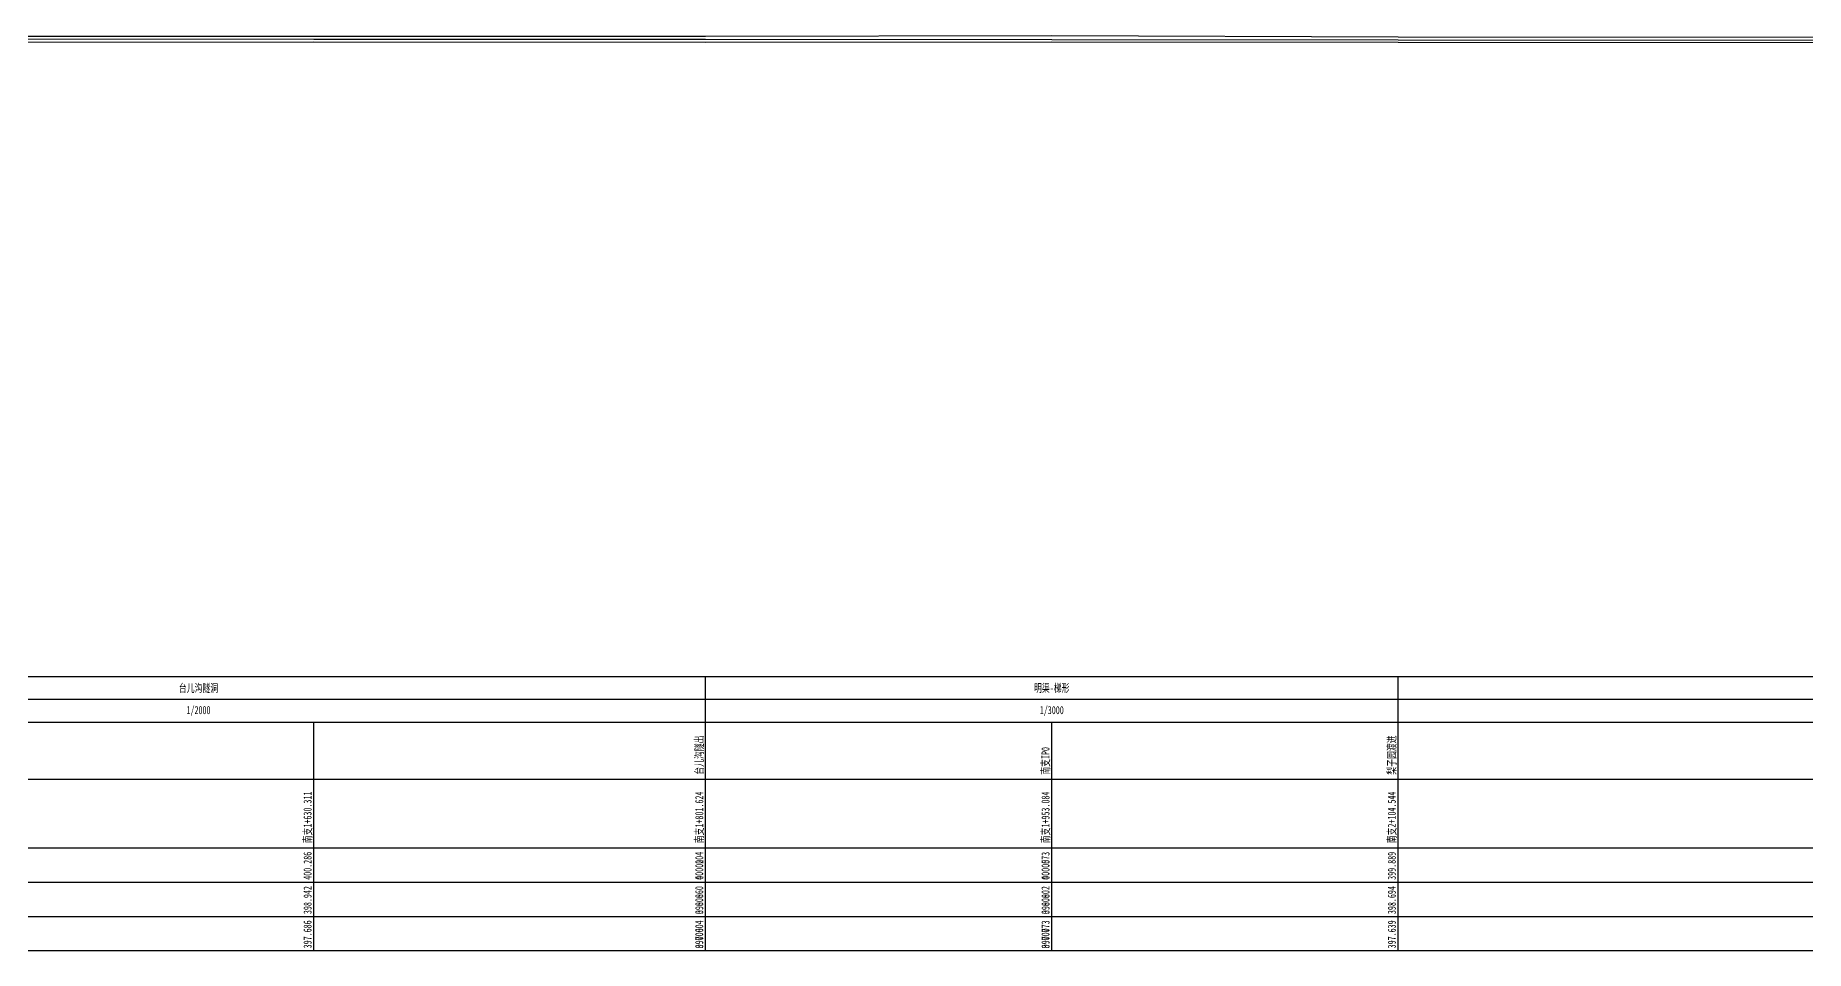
# Model space of a CAD drawing. Header units: metres. Extents: x -40 to 3057, y -560 to 402.
# Drawn here: x 1509 to 2283, y 0 to 401 of the extents above; entities that cross this region are included whole.
import ezdxf
from ezdxf.enums import TextEntityAlignment as Align

# ---------------------------------------------------------------- set-up
doc = ezdxf.new("R2010")
doc.units = ezdxf.units.M
for name, color, linetype in [('纵断面_文字标注', 7, 'Continuous'), ('纵断面_渠底高程线', 3, 'Continuous'), ('纵断面_渠顶高程线', 1, 'Continuous'), ('纵断面_表格线框', 7, 'Continuous'), ('纵断面_设计水位线', 5, 'Continuous')]:
    doc.layers.add(name, color=color, linetype=linetype)
doc.styles.get("Standard").update_dxf_attribs({"font": '', "width": 0.7})
doc.styles.get('Standard').set_extended_font_data('仿宋')

msp = doc.modelspace()

# ---------------------------------------------------------------- linework, layer by layer
at = {"layer": '纵断面_渠底高程线'}
msp.add_lwpolyline([(1358.11, 397.66), (1630.31, 397.69), (1801.62, 397.6), (1953.08, 397.77), (2104.54, 397.64), (2551.33, 397.34), (2569.5, 397.35), (2587.66, 397.28), (2636.52, 397.26), (2683.5, 397.29), (2730.48, 396.97), (2892.14, 396.87), (2958.07, 396.28), (3057.06, 396.25)], dxfattribs=at)
at = {"layer": '纵断面_渠顶高程线'}
msp.add_lwpolyline([(1358.11, 400.26), (1630.31, 400.29), (1801.62, 400.2), (1953.08, 400.57), (2104.54, 399.89), (2551.33, 399.59), (2569.5, 400.15), (2587.66, 399.78), (2636.52, 399.76), (2683.5, 400.09), (2730.48, 398.98), (2892.14, 398.88), (2958.07, 399.16), (3057.06, 399.12)], dxfattribs=at)
at = {"layer": '纵断面_表格线框'}
for p, q in [((0, 120), (3057.06, 120)), ((1801.62, 0), (1801.62, 120)), ((2104.54, 0), (2104.54, 120)), ((0, 110), (3057.06, 110)), ((0, 100), (3057.06, 100)), ((1630.31, 0), (1630.31, 100)), ((1801.62, 0), (1801.62, 100)), ((1953.08, 0), (1953.08, 100)), ((1953.08, 0), (1953.08, 100)), ((0, 75), (3057.06, 75)), ((0, 45), (3057.06, 45)), ((0, 30), (3057.06, 30)), ((0, 15), (3057.06, 15)), ((0, 0), (3057.06, 0))]:
    msp.add_line(p, q, dxfattribs=at)
at = {"layer": '纵断面_设计水位线'}
msp.add_lwpolyline([(1389.6, 399.06), (1630.31, 398.94), (1801.62, 398.86), (1953.08, 398.8), (2104.54, 398.69), (2551.33, 398.4), (2569.5, 398.38), (2587.66, 398.36), (2636.52, 398.34), (2683.5, 398.32), (2730.48, 398.28), (2892.14, 398.18), (2958.07, 398.16), (3057.06, 398.12)], dxfattribs=at)

# ---------------------------------------------------------------- texts
at = {"layer": '纵断面_文字标注', "width": 0.7}
for s, p in [('台儿沟隧洞', (1579.87, 115)), ('明渠-梯形', (1953.08, 115)), ('1/2000', (1579.87, 105)), ('1/3000', (1953.08, 105))]:
    msp.add_text(s, height=3.5, dxfattribs=at).set_placement(p, align=Align.MIDDLE)
for s, p in [('台儿沟隧出', (1800.62, 77)), ('梨子园渡进', (2103.54, 77)), ('南支IP0', (1952.08, 77)), ('南支1+630.311', (1629.31, 47)), ('南支1+801.624', (1800.62, 47)), ('南支1+801.624', (1800.62, 47)), ('南支1+953.084', (1952.08, 47)), ('南支1+953.084', (1952.08, 47)), ('南支2+104.544', (2103.54, 47)), ('400.286', (1629.31, 31)), ('400.204', (1800.62, 31)), ('0.000', (1800.62, 31)), ('400.573', (1952.08, 31)), ('0.000', (1952.08, 31)), ('399.889', (2103.54, 31)), ('398.942', (1629.31, 16)), ('398.860', (1800.62, 16)), ('0.000', (1800.62, 16)), ('398.802', (1952.08, 16)), ('0.000', (1952.08, 16)), ('398.694', (2103.54, 16)), ('397.686', (1629.31, 1)), ('397.604', (1800.62, 1)), ('0.000', (1800.62, 1)), ('397.773', (1952.08, 1)), ('0.000', (1952.08, 1)), ('397.639', (2103.54, 1))]:
    msp.add_text(s, height=3.5, rotation=90, dxfattribs=at).set_placement(p)

doc.saveas('drawing.dxf')
